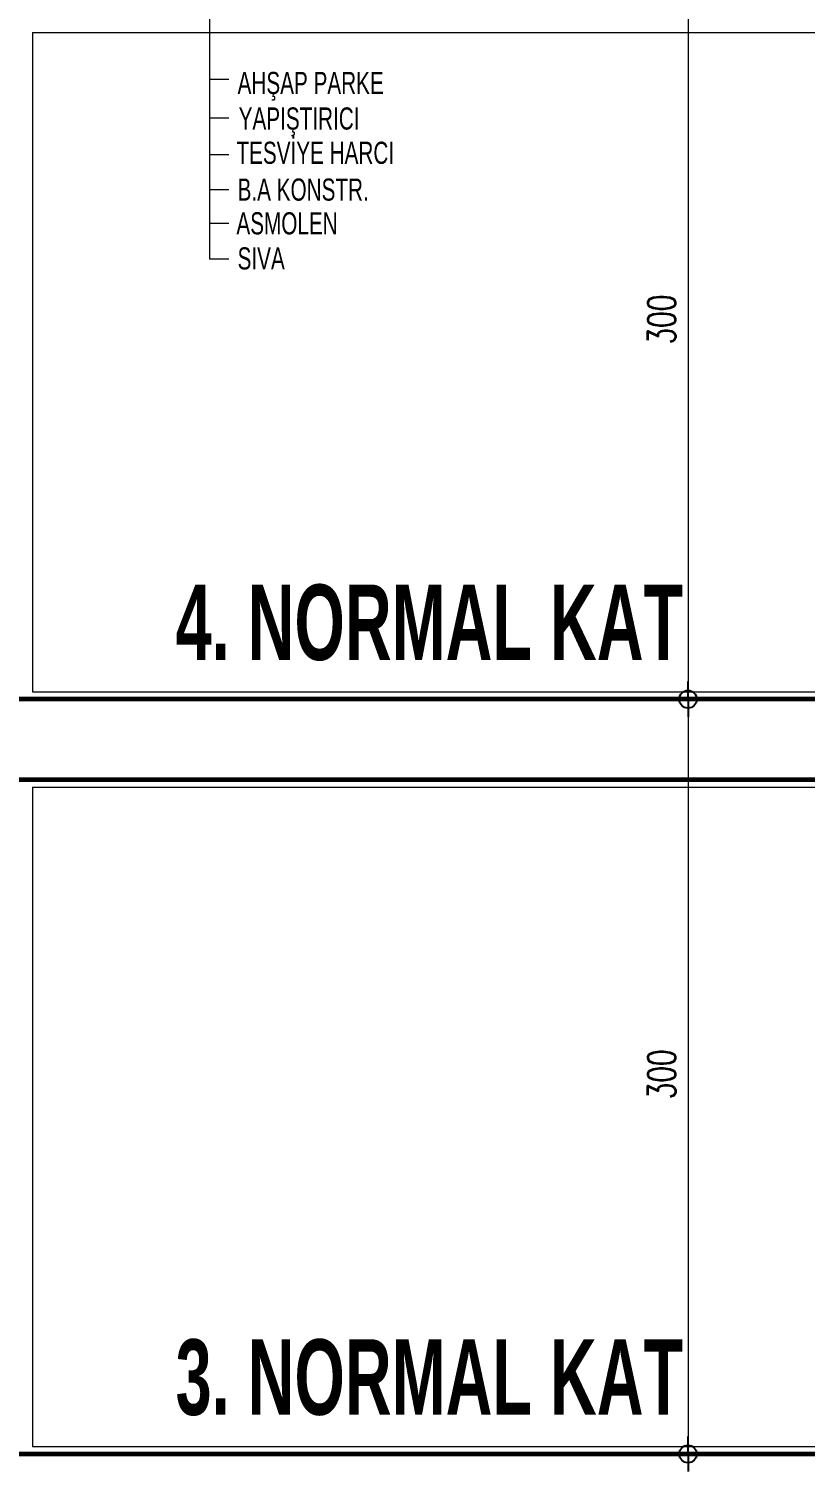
# Model space of a CAD drawing. Header units: millimetres. Extents: x 2016.56 to 2021.8, y 13721.83 to 13722.48.
# Drawn here: x 2019.6919 to 2019.7536, y 13722.1639 to 13722.2782 of the extents above; entities that cross this region are included whole.
import ezdxf

# ---------------------------------------------------------------- set-up
doc = ezdxf.new("R2010")
doc.units = ezdxf.units.MM
doc.layers.get('0').update_dxf_attribs({"lineweight": 20})
for name, color, linetype, lineweight in [('DIMV', 7, 'Continuous', 20), ('kolon', 5, 'Continuous', 60), ('TEXT', 7, 'Continuous', 20)]:
    doc.layers.add(name, color=color, linetype=linetype, lineweight=lineweight)
doc.styles.get("Standard").update_dxf_attribs({"font": 'txt.shx', "width": 0.7, "height": 11})
doc.styles.add('style1', font='swisscbo.ttf', dxfattribs={"width": 0.75, "height": 11})
doc.styles.add('style3', font='GOTHIC.TTF', dxfattribs={"width": 0.7, "height": 11})

msp = doc.modelspace()

# ---------------------------------------------------------------- linework, layer by layer
at = {"ltscale": 0.5}
for p, q in [((2019.706227505157, 13722.28553762157), (2019.706227505157, 13722.25993544724)), ((2019.707775508113, 13722.27419854466), (2019.706227505157, 13722.27419854466)), ((2019.707775508113, 13722.27114251083), (2019.706227505157, 13722.27114251083)), ((2019.707775508113, 13722.26822797526), (2019.706227505157, 13722.26822797526)), ((2019.707775508113, 13722.26544516557), (2019.706227505157, 13722.26544516557)), ((2019.707775508113, 13722.26274899368), (2019.706227505157, 13722.26274899368)), ((2019.707775508113, 13722.25993544724), (2019.706227505157, 13722.25993544724))]:
    msp.add_line(p, q, dxfattribs=at)
for p, q in [((2019.692163792766, 13722.27793762157), (2019.789163792766, 13722.27793762157)), ((2019.692163792766, 13722.27793762157), (2019.692163792766, 13722.22553762157)), ((2019.692163792766, 13722.22553762157), (2019.772963792766, 13722.22553762157)), ((2019.692163792766, 13722.22553762157), (2019.789163792766, 13722.22553762157)), ((2019.692163792766, 13722.21793762157), (2019.789163792766, 13722.21793762157)), ((2019.692163792766, 13722.21793762157), (2019.692163792766, 13722.16553762157)), ((2019.692163792766, 13722.16553762157), (2019.789163792766, 13722.16553762157))]:
    msp.add_line(p, q)
at = {"color": 0, "lineweight": -2}
for p, q in [((2019.744302747214, 13722.22493762157), (2019.744302747214, 13722.22633762157)), ((2019.744302747214, 13722.22493762157), (2019.744302747214, 13722.22353762157)), ((2019.744302747214, 13722.16493762157), (2019.744302747214, 13722.16633762157)), ((2019.744302747214, 13722.16493762157), (2019.744302747214, 13722.16353762157))]:
    msp.add_line(p, q, dxfattribs=at)
for centre in [(2019.744302747214, 13722.22493762157), (2019.744302747214, 13722.22493762157), (2019.744302747214, 13722.16493762157), (2019.744302747214, 13722.16493762157)]:
    msp.add_circle(centre, 0.0007, dxfattribs=at)
at = {"layer": 'DIMV'}
for p, q in [((2019.744302747214, 13722.28353762157), (2019.744302747214, 13722.22633762157)), ((2019.744302747214, 13722.22353762157), (2019.744302747214, 13722.16633762157))]:
    msp.add_line(p, q, dxfattribs=at)
at = {"layer": 'DIMV', "lineweight": 20}
for p, q in [((2019.746068350487, 13722.22493762157), (2019.742302747214, 13722.22493762157)), ((2019.746068350487, 13722.22493762157), (2019.742302747214, 13722.22493762157)), ((2019.745249740439, 13722.16493762157), (2019.742302747214, 13722.16493762157)), ((2019.745249740439, 13722.16493762157), (2019.742302747214, 13722.16493762157))]:
    msp.add_line(p, q, dxfattribs=at)
at = {"layer": 'kolon'}
for p, q in [((2019.800763792766, 13722.22493762157), (2019.580563792766, 13722.22493762157)), ((2019.800763792766, 13722.21853762157), (2019.580563792766, 13722.21853762157)), ((2019.800763792766, 13722.16493762157), (2019.580563792766, 13722.16493762157))]:
    msp.add_line(p, q, dxfattribs=at)

# ---------------------------------------------------------------- texts
at = {"layer": 'DIMV', "width": 0.7}
for p in [(2019.743302747214, 13722.2531409549), (2019.743302747214, 13722.1931409549)]:
    msp.add_text('300', height=0.0022, rotation=90, dxfattribs=at).set_placement(p)
at = {"layer": 'TEXT'}
for s, height, style, width, p in [('AHŞAP PARKE', 0.00176, 'style3', 0.7, (2019.708473379416, 13722.27305088805)), ('YAPIŞTIRICI ', 0.00176, 'style3', 0.7, (2019.708560431317, 13722.27022434017)), ('TESVİYE HARCI', 0.00176, 'style3', 0.7, (2019.708380462894, 13722.26749923483)), ('B.A KONSTR.', 0.00176, 'style3', 0.7, (2019.708473379416, 13722.26457339519)), ('ASMOLEN', 0.00176, 'style3', 0.7, (2019.708380462894, 13722.26189178594)), ('SIVA', 0.00176, 'style3', 0.7, (2019.708473379416, 13722.25910183252)), ('4. NORMAL KAT', 0.006, 'style1', 0.75, (2019.703544532191, 13722.22805640457)), ('3. NORMAL KAT', 0.006, 'style1', 0.75, (2019.703544532191, 13722.16805640457))]:
    msp.add_text(s, height=height, dxfattribs=dict(at, style=style, width=width)).set_placement(p)

doc.saveas('drawing.dxf')
